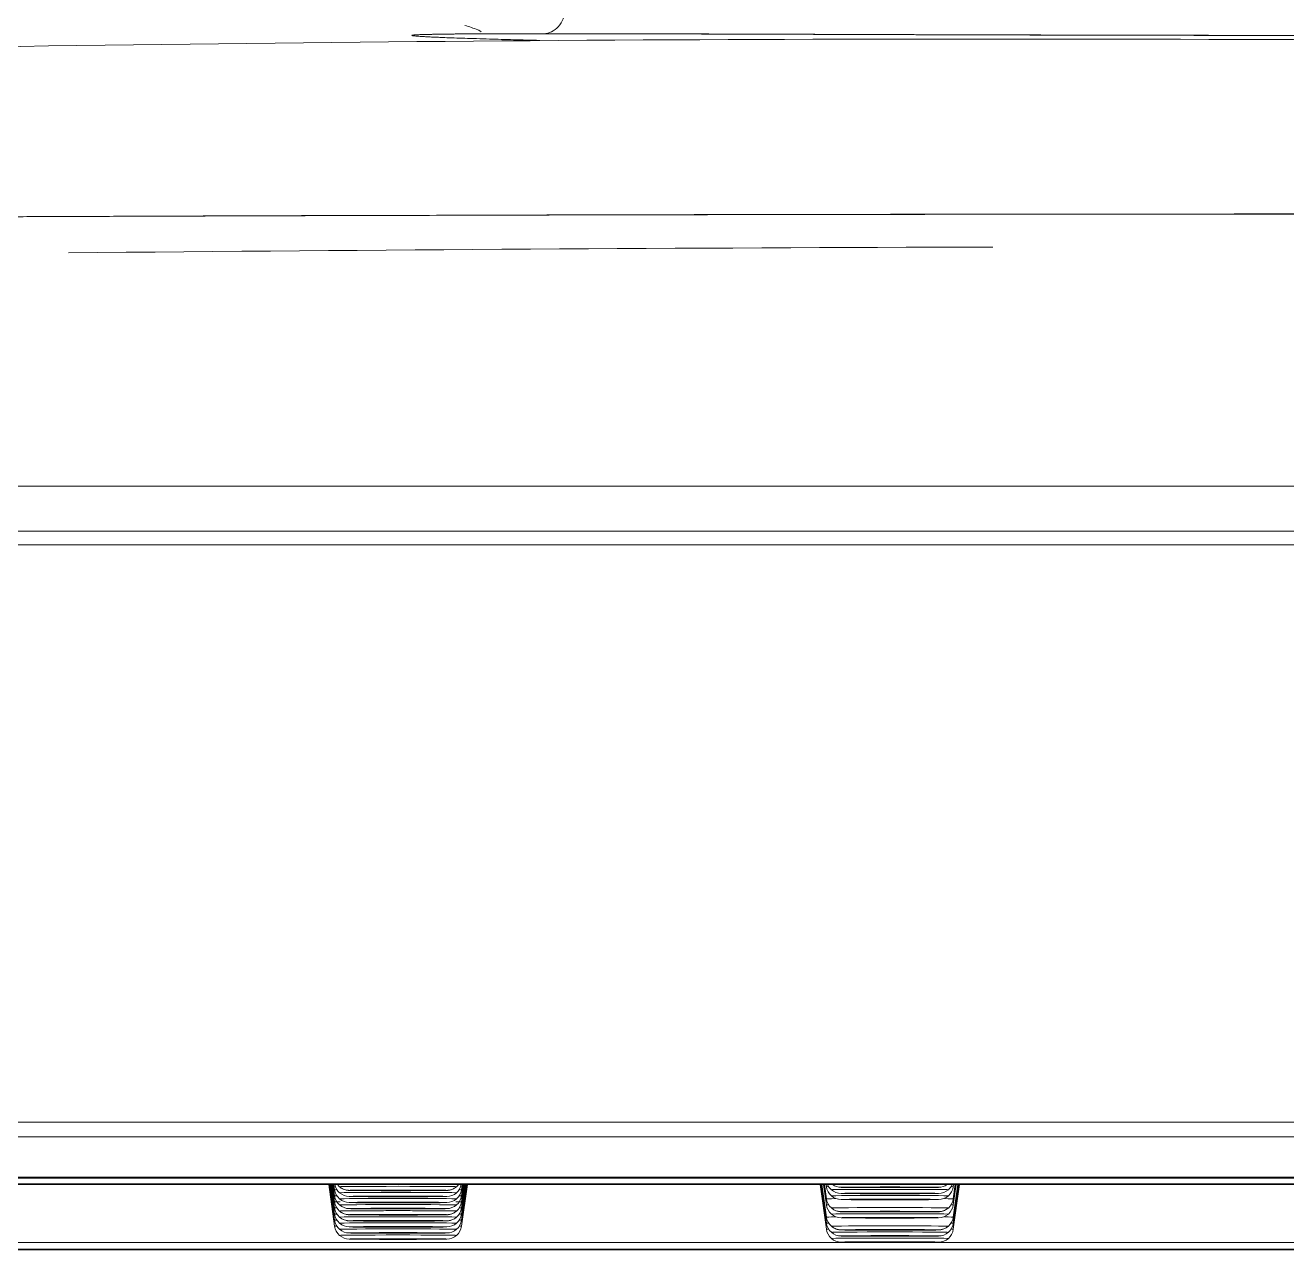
# Model space of a CAD drawing. Header units: millimetres. Extents: x 8883 to 11259, y -10160 to -6800.
# Drawn here: x 9651.15 to 9676.68, y -7756.76 to -7731.99 of the extents above; entities that cross this region are included whole.
import ezdxf

# ---------------------------------------------------------------- set-up
doc = ezdxf.new("R2010")
doc.units = ezdxf.units.MM

msp = doc.modelspace()

# ---------------------------------------------------------------- linework, layer by layer
at = {"linetype": 'Continuous', "lineweight": 18}
for p, q in [((9549.041, -7741.315), (9808.15, -7741.315)), ((9549.041, -7742.23), (9808.15, -7742.23)), ((9808.15, -7742.23), (9549.041, -7742.23)), ((9549.034, -7742.503), (9808.157, -7742.503)), ((9808.157, -7742.503), (9549.034, -7742.503)), ((9808.565, -7754.183), (9548.624, -7754.183)), ((9548.624, -7754.183), (9808.565, -7754.183)), ((9808.573, -7754.48), (9548.62, -7754.48)), ((9548.62, -7754.48), (9808.573, -7754.48)), ((9548.618, -7755.295), (9808.573, -7755.295)), ((9808.573, -7755.295), (9548.618, -7755.295)), ((9548.618, -7755.312), (9808.573, -7755.312)), ((9808.575, -7755.432), (9548.618, -7755.432)), ((9808.574, -7755.446), (9548.618, -7755.446)), ((9548.618, -7755.446), (9808.574, -7755.446)), ((9657.294, -7755.446), (9657.412, -7756.288)), ((9657.311, -7755.446), (9657.412, -7756.165)), ((9657.328, -7755.446), (9657.412, -7756.042)), ((9657.345, -7755.446), (9657.412, -7755.918)), ((9657.363, -7755.446), (9657.412, -7755.795)), ((9657.38, -7755.446), (9657.412, -7755.672)), ((9657.397, -7755.446), (9657.412, -7755.549)), ((9659.979, -7756.288), (9660.098, -7755.446)), ((9659.979, -7756.288), (9660.098, -7755.446)), ((9659.979, -7756.165), (9660.08, -7755.446)), ((9659.979, -7756.165), (9660.08, -7755.446)), ((9659.979, -7756.042), (9660.063, -7755.446)), ((9659.979, -7756.042), (9660.063, -7755.446)), ((9659.979, -7755.918), (9660.046, -7755.446)), ((9659.979, -7755.918), (9660.046, -7755.446)), ((9659.979, -7755.795), (9660.028, -7755.446)), ((9659.979, -7755.672), (9660.011, -7755.446)), ((9659.979, -7755.672), (9660.011, -7755.446)), ((9659.979, -7755.549), (9659.994, -7755.446)), ((9659.979, -7755.549), (9659.994, -7755.446)), ((9667.235, -7755.446), (9667.362, -7756.349)), ((9667.252, -7755.446), (9667.362, -7756.226)), ((9667.27, -7755.446), (9667.362, -7756.103)), ((9667.304, -7755.446), (9667.362, -7755.857)), ((9667.321, -7755.446), (9667.362, -7755.734)), ((9667.356, -7755.446), (9667.362, -7755.488)), ((9669.929, -7756.349), (9670.056, -7755.446)), ((9669.929, -7756.226), (9670.039, -7755.446)), ((9669.929, -7756.226), (9670.039, -7755.446)), ((9669.929, -7756.103), (9670.022, -7755.446)), ((9669.929, -7756.103), (9670.022, -7755.446)), ((9669.929, -7755.857), (9669.987, -7755.446)), ((9669.929, -7755.857), (9669.987, -7755.446)), ((9669.929, -7755.734), (9669.97, -7755.446)), ((9669.929, -7755.734), (9669.97, -7755.446)), ((9669.929, -7755.488), (9669.935, -7755.446)), ((9669.929, -7755.488), (9669.935, -7755.446)), ((9548.618, -7756.749), (9808.573, -7756.749)), ((9808.573, -7756.749), (9548.618, -7756.749)), ((9548.618, -7756.763), (9808.565, -7756.763)), ((9648.961, -7756.614), (9668.421, -7756.614)), ((9668.421, -7756.614), (9648.961, -7756.614)), ((9668.859, -7756.614), (9688.32, -7756.614)), ((9688.32, -7756.614), (9668.859, -7756.614))]:
    msp.add_line(p, q, dxfattribs=at)
at = {"linetype": 'Continuous', "lineweight": 13}
for centre, major_axis, ratio, start_param, end_param in [((9658.696, -7755.549), (-1.284, 0), 0.006916, 6.017818, 6.283185), ((9658.696, -7755.488), (-1.183, 0), 0.006916, 3.141593, 6.283185), ((9658.696, -7755.561), (-0.987, 0), 0.006916, 3.141593, 6.283185), ((9658.696, -7755.549), (-1.284, 0), 0.006916, 3.141593, 3.406957), ((9668.646, -7755.488), (-1.284, 0), 0.006916, 6.017818, 6.283186), ((9668.646, -7755.549), (-1.183, 0), 0.006916, 3.141593, 6.283185), ((9668.646, -7755.5), (-0.987, 0), 0.006916, 3.141593, 6.283185), ((9668.646, -7755.488), (-1.284, 0), 0.006916, 3.141593, 3.40696), ((9658.696, -7755.672), (-1.284, 0), 0.006916, 6.017818, 6.283185), ((9658.696, -7755.611), (-1.183, 0), 0.006916, 3.141593, 6.283185), ((9658.696, -7755.734), (-1.183, 0), 0.006916, 3.141593, 6.283185), ((9658.696, -7755.684), (-0.987, 0), 0.006916, 3.141593, 6.283185), ((9658.696, -7755.807), (-0.987, 0), 0.006916, 3.141593, 6.283185), ((9658.696, -7755.672), (-1.284, 0), 0.006916, 3.141593, 3.406957), ((9668.646, -7755.734), (-1.284, 0), 0.006916, 5.744058, 6.283186), ((9668.646, -7755.672), (-1.183, 0), 0.006916, 3.141593, 6.283185), ((9668.646, -7755.623), (-0.987, 0), 0.006916, 3.141593, 6.283185), ((9668.646, -7755.746), (-0.987, 0), 0.006916, 3.141593, 6.283185), ((9668.646, -7755.734), (-1.284, 0), 0.006916, 3.141593, 3.68067), ((9658.696, -7755.918), (-1.284, 0), 0.006916, 6.017818, 6.283185), ((9658.696, -7756.042), (-1.284, 0), 0.006916, 6.017818, 6.283185), ((9658.696, -7755.857), (-1.183, 0), 0.006916, 3.141593, 6.283185), ((9657.709, -7755.63), (-0.3, 0), 0.999976, 0.854316, 1.569901), ((9658.696, -7755.93), (-0.987, 0), 0.006916, 3.141593, 6.283185), ((9658.696, -7755.93), (-0.987, 0), 0.006916, 0, 3.141593), ((9658.696, -7755.918), (-1.284, 0), 0.006916, 3.141593, 3.406957), ((9658.696, -7756.042), (-1.284, 0), 0.006916, 3.141593, 3.406957), ((9668.646, -7755.857), (-1.284, 0), 0.006916, 6.017818, 6.283186), ((9668.646, -7755.918), (-1.183, 0), 0.006916, 3.141593, 6.283185), ((9667.659, -7755.692), (-0.3, 0), 0.999976, 0.854336, 1.569921), ((9668.646, -7756.042), (-1.183, 0), 0.006916, 3.141593, 6.283185), ((9667.659, -7755.815), (-0.3, 0), 0.999976, 0.854336, 1.569921), ((9668.646, -7755.992), (-0.987, 0), 0.006916, 3.141593, 6.283185), ((9668.646, -7755.992), (-0.987, 0), 0.006916, 0, 3.141593), ((9669.632, -7755.692), (-0.3, 0), 0.999976, 1.570637, 2.28619), ((9669.632, -7755.815), (-0.3, 0), 0.999976, 1.570637, 2.28619), ((9668.646, -7755.857), (-1.284, 0), 0.006916, 3.141593, 3.40696), ((9658.696, -7756.165), (-1.284, 0), 0.006916, 6.017818, 6.283185), ((9658.696, -7756.288), (-1.284, 0), 0.006916, 6.017818, 6.283185), ((9658.696, -7756.103), (-1.183, 0), 0.006916, 3.141593, 6.283185), ((9658.696, -7756.226), (-1.183, 0), 0.006916, 3.141593, 6.283185), ((9658.696, -7756.177), (-0.987, 0), 0.006916, 3.141593, 6.283185), ((9658.696, -7756.3), (-0.987, 0), 0.006916, 3.141593, 6.283185), ((9658.696, -7756.165), (-1.284, 0), 0.006916, 3.141593, 3.406957), ((9658.696, -7756.288), (-1.284, 0), 0.006916, 3.141593, 3.406957), ((9668.646, -7756.103), (-1.284, 0), 0.006916, 5.744058, 6.283186), ((9668.646, -7756.226), (-1.284, 0), 0.006916, 6.017818, 6.283186), ((9668.646, -7756.288), (-1.183, 0), 0.006916, 3.141593, 6.283185), ((9667.659, -7756.061), (-0.3, 0), 0.999976, 0.854336, 1.569921), ((9668.646, -7756.115), (-0.987, 0), 0.006916, 3.141593, 6.283185), ((9668.646, -7756.115), (-0.987, 0), 0.006916, 0, 3.141593), ((9669.632, -7756.061), (-0.3, 0), 0.999976, 1.570637, 2.28619), ((9668.646, -7756.103), (-1.284, 0), 0.006916, 3.141593, 3.68067), ((9668.646, -7756.226), (-1.284, 0), 0.006916, 3.141593, 3.40696), ((9658.696, -7756.349), (-1.183, 0), 0.006916, 3.141593, 6.283185), ((9658.696, -7756.472), (-1.183, 0), 0.006916, 3.141593, 6.283185), ((9658.696, -7756.423), (-0.987, 0), 0.006916, 3.141593, 6.283185), ((9658.696, -7756.546), (-0.987, 0), 0.006916, 3.141593, 6.283185), ((9668.646, -7756.349), (-1.284, 0), 0.006916, 6.017818, 6.283186), ((9668.646, -7756.411), (-1.183, 0), 0.006916, 3.141593, 6.283185), ((9667.659, -7756.184), (-0.3, 0), 0.999976, 0.854336, 1.569921), ((9668.646, -7756.534), (-1.183, 0), 0.006916, 3.141593, 6.283185), ((9667.659, -7756.308), (-0.3, 0), 0.999976, 0.854336, 1.569921), ((9668.646, -7756.361), (-0.987, 0), 0.006916, 3.141593, 6.283185), ((9668.646, -7756.361), (-0.987, 0), 0.006916, 0, 3.141593), ((9668.646, -7756.484), (-0.987, 0), 0.006916, 3.141593, 6.283185), ((9668.646, -7756.484), (-0.987, 0), 0.006916, 0, 3.141593), ((9669.632, -7756.184), (-0.3, 0), 0.999976, 1.570637, 2.28619), ((9669.632, -7756.308), (-0.3, 0), 0.999976, 1.570637, 2.28619), ((9668.646, -7756.349), (-1.284, 0), 0.006916, 3.141593, 3.40696), ((9668.646, -7756.608), (-0.987, 0), 0.006916, 3.141593, 6.283185), ((9668.646, -7756.608), (-0.987, 0), 0.006916, 0, 3.141593)]:
    msp.add_ellipse(centre, major_axis=major_axis, ratio=ratio, start_param=start_param, end_param=end_param, dxfattribs=at)
at = {"linetype": 'Continuous', "lineweight": 18}
for centre, major_axis, ratio, start_param, end_param in [((9657.709, -7755.507), (0.3, 0), 0.999976, 3.280063, 3.995648), ((9657.709, -7755.384), (0.3, 0), 0.999976, 3.346467, 3.995648), ((9657.709, -7755.261), (0.3, 0), 0.999976, 3.802709, 3.995648), ((9657.709, -7755.261), (-0.3, 0), 0.999976, 0.854316, 1.569901), ((9658.696, -7755.561), (0.5, 0), 0.006916, 0, 3.141593), ((9659.682, -7755.261), (-0.3, 0), 0.999976, 1.570057, 2.285487), ((9659.682, -7755.384), (0.3, 0), 0.999976, 5.426821, 6.076002), ((9659.682, -7755.261), (0.3, 0), 0.999976, 5.426821, 5.61976), ((9659.682, -7755.507), (0.3, 0), 0.999976, 5.426821, 6.142406), ((9667.659, -7755.446), (0.3, 0), 0.999976, 3.280063, 3.995648), ((9667.659, -7755.323), (0.3, 0), 0.999976, 3.562618, 3.995648), ((9667.659, -7755.323), (-0.3, 0), 0.999976, 0.854336, 1.569921), ((9667.659, -7755.2), (-0.3, 0), 0.999976, 0.960689, 1.569921), ((9668.646, -7755.5), (-0.987, 0), 0.006916, 0, 3.141593), ((9668.646, -7755.5), (0.5, 0), 0.006916, 0, 3.141593), ((9668.646, -7755.5), (0.5, 0), 0.006916, 3.141593, 6.283185), ((9669.632, -7755.2), (-0.3, 0), 0.999976, 1.570637, 2.179862), ((9669.632, -7755.323), (-0.3, 0), 0.999976, 1.570637, 2.28619), ((9669.632, -7755.323), (0.3, 0), 0.999976, 5.428123, 5.861086), ((9669.632, -7755.446), (0.3, 0), 0.999976, 5.428116, 6.143559), ((9657.709, -7755.63), (0.3, 0), 0.999976, 3.280063, 3.995648), ((9657.709, -7755.754), (0.3, 0), 0.999976, 3.282372, 3.997957), ((9657.709, -7755.384), (-0.3, 0), 0.999976, 0.854316, 1.569901), ((9657.709, -7755.507), (-0.3, 0), 0.999976, 0.854316, 1.569901), ((9658.696, -7755.561), (-0.987, 0), 0.006916, 0, 3.141593), ((9658.696, -7755.684), (-0.987, 0), 0.006916, 0, 3.141593), ((9658.696, -7755.807), (-0.987, 0), 0.006916, 0, 3.141593), ((9658.696, -7755.561), (0.5, 0), 0.006916, 3.141593, 6.283185), ((9658.696, -7755.684), (0.35, 0), 0.006916, 0, 3.141593), ((9658.696, -7755.684), (0.35, 0), 0.006916, 3.141593, 6.283185), ((9658.696, -7755.807), (0.35, 0), 0.006916, 0, 3.141593), ((9658.696, -7755.807), (0.35, 0), 0.006916, 3.141593, 6.283185), ((9659.682, -7755.384), (-0.3, 0), 0.999976, 1.570057, 2.285487), ((9659.682, -7755.507), (-0.3, 0), 0.999976, 1.570057, 2.285487), ((9659.682, -7755.63), (0.3, 0), 0.999976, 5.426821, 6.142406), ((9659.682, -7755.754), (0.3, 0), 0.999976, 5.426821, 6.142406), ((9667.659, -7755.692), (0.3, 0), 0.999976, 3.280063, 3.995648), ((9667.659, -7755.446), (-0.3, 0), 0.999976, 0.854336, 1.569921), ((9668.646, -7755.623), (-0.987, 0), 0.006916, 0, 3.141593), ((9668.646, -7755.746), (-0.987, 0), 0.006916, 0, 3.141593), ((9668.646, -7755.623), (0.35, 0), 0.006916, 0, 3.141593), ((9668.646, -7755.623), (0.35, 0), 0.006916, 3.141593, 6.283185), ((9668.646, -7755.746), (0.35, 0), 0.006916, 0, 3.141593), ((9668.646, -7755.746), (0.35, 0), 0.006916, 3.141593, 6.283185), ((9669.632, -7755.446), (-0.3, 0), 0.999976, 1.570637, 2.28619), ((9669.632, -7755.692), (0.3, 0), 0.999976, 5.428103, 6.143559), ((9657.709, -7755.877), (0.3, 0), 0.999976, 3.280063, 3.995648), ((9657.709, -7756), (0.3, 0), 0.999976, 3.280063, 3.995648), ((9657.709, -7755.754), (-0.3, 0), 0.999976, 0.856105, 1.57169), ((9658.696, -7756.054), (-0.987, 0), 0.006916, 0.000001, 3.141593), ((9658.696, -7755.93), (0.35, 0), 0.006916, 0, 3.141593), ((9658.696, -7755.93), (0.35, 0), 0.006916, 3.141593, 6.283185), ((9658.696, -7756.054), (0.35, 0), 0.006916, 0, 3.141593), ((9658.696, -7756.054), (0.35, 0), 0.006916, 3.141593, 6.283185), ((9659.682, -7755.63), (-0.3, 0), 0.999976, 1.570057, 2.285487), ((9659.682, -7755.754), (-0.3, 0), 0.999976, 1.570057, 2.285487), ((9659.682, -7755.877), (0.3, 0), 0.999976, 5.426821, 6.142406), ((9659.682, -7756), (0.3, 0), 0.999976, 5.426821, 6.142406), ((9667.659, -7755.815), (0.3, 0), 0.999976, 3.280063, 3.995648), ((9668.646, -7755.992), (0.35, 0), 0.006916, 0, 3.141593), ((9668.646, -7755.992), (0.35, 0), 0.006916, 3.141593, 6.283185), ((9669.632, -7755.815), (0.3, 0), 0.999976, 5.428096, 6.143559), ((9657.709, -7756.123), (0.3, 0), 0.999976, 3.280063, 3.995648), ((9657.709, -7756.246), (0.3, 0), 0.999976, 3.280063, 3.995648), ((9657.709, -7755.877), (-0.3, 0), 0.999976, 0.854316, 1.569901), ((9657.709, -7756), (-0.3, 0), 0.999976, 0.854316, 1.569901), ((9658.696, -7756.177), (-0.987, 0), 0.006916, 0.000003, 3.141593), ((9658.696, -7756.3), (-0.987, 0), 0.006916, 0, 3.141593), ((9658.696, -7756.177), (0.35, 0), 0.006916, 0, 3.141593), ((9658.696, -7756.177), (0.35, 0), 0.006916, 3.141593, 6.283185), ((9658.696, -7756.3), (0.35, 0), 0.006916, 0, 3.141593), ((9658.696, -7756.3), (0.35, 0), 0.006916, 3.141593, 6.283185), ((9659.682, -7755.877), (-0.3, 0), 0.999976, 1.570057, 2.285487), ((9659.682, -7756), (-0.3, 0), 0.999976, 1.570057, 2.285487), ((9659.682, -7756.123), (0.3, 0), 0.999976, 5.426821, 6.142406), ((9659.682, -7756.246), (0.3, 0), 0.999976, 5.426821, 6.142406), ((9667.659, -7756.061), (0.3, 0), 0.999976, 3.280063, 3.995648), ((9667.659, -7756.184), (0.3, 0), 0.999976, 3.280063, 3.995648), ((9668.646, -7756.115), (0.35, 0), 0.006916, 0, 3.141593), ((9668.646, -7756.115), (0.35, 0), 0.006916, 3.141593, 6.283185), ((9669.632, -7756.061), (0.3, 0), 0.999976, 5.428083, 6.143559), ((9669.632, -7756.184), (0.3, 0), 0.999976, 5.428076, 6.143559), ((9657.709, -7756.123), (-0.3, 0), 0.999976, 0.854316, 1.569901), ((9657.709, -7756.246), (-0.3, 0), 0.999976, 0.854316, 1.569901), ((9658.696, -7756.423), (-0.987, 0), 0.006916, 0, 3.141593), ((9658.696, -7756.546), (-0.987, 0), 0.006916, 0, 3.141593), ((9658.696, -7756.546), (0.5, 0), 0.006916, 0, 3.141593), ((9658.696, -7756.546), (0.5, 0), 0.006916, 3.141593, 6.283185), ((9658.696, -7756.423), (0.35, 0), 0.006916, 0, 3.141593), ((9658.696, -7756.423), (0.35, 0), 0.006916, 3.141593, 6.283185), ((9659.682, -7756.123), (-0.3, 0), 0.999976, 1.570057, 2.285487), ((9659.682, -7756.246), (-0.3, 0), 0.999976, 1.570057, 2.285487), ((9667.659, -7756.308), (0.3, 0), 0.999976, 3.280063, 3.995648), ((9668.646, -7756.361), (0.35, 0), 0.006916, 0, 3.141593), ((9668.646, -7756.361), (0.35, 0), 0.006916, 3.141593, 6.283185), ((9668.646, -7756.484), (0.35, 0), 0.006916, 0, 3.141593), ((9668.646, -7756.484), (0.35, 0), 0.006916, 3.141593, 6.283185), ((9669.632, -7756.308), (0.3, 0), 0.999976, 5.427974, 6.14355), ((9668.646, -7756.608), (0.5, 0), 0.006916, 0, 3.141593), ((9668.646, -7756.608), (0.5, 0), 0.006916, 3.141593, 6.283185)]:
    msp.add_ellipse(centre, major_axis=major_axis, ratio=ratio, start_param=start_param, end_param=end_param, dxfattribs=at)
for points, knots in [([(9662.068, -7731.683), (9662.067, -7731.74), (9662.045, -7731.863), (9661.915, -7732.087), (9661.746, -7732.16), (9661.649, -7732.163)], [0, 0, 0, 0, 0.253951, 0.508445, 1, 1, 1, 1]), ([(9660.049, -7732.001), (9660.142, -7732.016), (9660.238, -7732.063), (9660.362, -7732.106), (9660.377, -7732.125)], [0, 0, 0, 0, 0.776879, 1, 1, 1, 1]), ([(9679.103, -7732.295), (9672.996, -7732.261), (9654.648, -7732.267), (9623.378, -7732.964), (9585.195, -7734.483), (9559.341, -7735.949), (9546.347, -7736.801)], [0, 0, 0, 0, 0.136879, 0.411611, 0.703327, 1, 1, 1, 1]), ([(9661.567, -7732.298), (9661.475, -7732.296), (9661.292, -7732.292), (9661.03, -7732.285), (9660.78, -7732.278), (9660.528, -7732.271), (9660.281, -7732.264), (9660.042, -7732.256), (9659.827, -7732.249), (9659.652, -7732.243), (9659.511, -7732.237), (9659.397, -7732.232), (9659.297, -7732.227), (9659.211, -7732.222), (9659.138, -7732.218), (9659.078, -7732.213), (9659.032, -7732.209), (9659.008, -7732.206), (9658.996, -7732.204), (9658.99, -7732.203), (9658.986, -7732.202), (9658.983, -7732.201), (9658.98, -7732.2), (9658.979, -7732.199), (9658.978, -7732.198), (9658.978, -7732.197), (9658.98, -7732.196), (9658.982, -7732.195), (9658.985, -7732.195), (9658.989, -7732.194), (9658.994, -7732.193), (9659, -7732.192), (9659.007, -7732.191), (9659.014, -7732.19), (9659.023, -7732.19), (9659.032, -7732.189), (9659.043, -7732.188), (9659.054, -7732.187), (9659.067, -7732.186), (9659.08, -7732.186), (9659.094, -7732.185), (9659.109, -7732.184), (9659.126, -7732.183), (9659.143, -7732.183), (9659.161, -7732.182), (9659.179, -7732.181), (9659.199, -7732.181), (9659.22, -7732.18), (9659.242, -7732.179), (9659.264, -7732.179), (9659.288, -7732.178), (9659.312, -7732.178), (9659.337, -7732.177), (9659.364, -7732.177), (9659.391, -7732.176), (9659.419, -7732.175), (9659.448, -7732.175), (9659.478, -7732.174), (9659.509, -7732.174), (9659.541, -7732.173), (9659.574, -7732.173), (9659.607, -7732.172), (9659.642, -7732.172), (9659.678, -7732.171), (9659.714, -7732.171), (9659.751, -7732.171), (9659.79, -7732.17), (9659.829, -7732.17), (9659.869, -7732.169), (9659.91, -7732.169), (9659.938, -7732.169), (9659.953, -7732.169)], [0, 0, 0, 0, 0.034002, 0.069235, 0.104598, 0.140121, 0.182723, 0.22511, 0.267336, 0.309453, 0.340961, 0.372387, 0.403753, 0.435082, 0.466539, 0.498303, 0.530398, 0.562846, 0.571136, 0.579417, 0.587691, 0.595957, 0.604216, 0.612468, 0.620714, 0.628954, 0.637189, 0.645418, 0.653643, 0.661863, 0.670079, 0.678292, 0.686502, 0.694709, 0.702913, 0.711116, 0.719317, 0.727517, 0.735715, 0.743914, 0.752112, 0.760311, 0.768511, 0.776712, 0.784914, 0.793118, 0.801325, 0.809534, 0.817747, 0.825963, 0.834183, 0.842407, 0.850636, 0.85887, 0.867109, 0.875355, 0.883606, 0.891864, 0.90013, 0.908402, 0.916683, 0.924972, 0.933269, 0.941575, 0.94989, 0.958216, 0.966551, 0.974897, 0.983253, 0.991621, 1, 1, 1, 1]), ([(9696.24, -7732.164), (9696.148, -7732.164), (9695.946, -7732.164), (9695.608, -7732.163), (9695.217, -7732.164), (9694.83, -7732.164), (9694.468, -7732.164), (9694.152, -7732.165), (9693.845, -7732.165), (9693.548, -7732.166), (9693.264, -7732.166), (9692.993, -7732.167), (9692.737, -7732.168), (9692.456, -7732.169), (9692.078, -7732.17), (9691.519, -7732.172), (9690.726, -7732.174), (9689.664, -7732.178), (9688.5, -7732.182), (9687.445, -7732.185), (9686.709, -7732.187), (9686.146, -7732.189), (9685.593, -7732.19), (9684.918, -7732.192), (9684.117, -7732.193), (9683.361, -7732.194), (9682.697, -7732.195), (9682.172, -7732.196), (9681.656, -7732.197), (9681.149, -7732.197), (9680.651, -7732.198), (9680.163, -7732.198), (9679.641, -7732.198), (9679.08, -7732.198), (9678.479, -7732.198), (9677.88, -7732.198), (9677.284, -7732.198), (9676.69, -7732.198), (9676.05, -7732.198), (9675.367, -7732.197), (9674.648, -7732.196), (9673.946, -7732.195), (9673.261, -7732.194), (9672.7, -7732.193), (9672.223, -7732.191), (9671.796, -7732.19), (9671.281, -7732.189), (9670.684, -7732.188), (9670.009, -7732.186), (9669.374, -7732.184), (9668.801, -7732.182), (9668.309, -7732.18), (9667.813, -7732.179), (9667.313, -7732.177), (9666.81, -7732.175), (9666.441, -7732.174), (9666.202, -7732.173), (9666.092, -7732.173), (9665.983, -7732.173), (9665.874, -7732.172), (9665.766, -7732.172), (9665.659, -7732.172), (9665.553, -7732.171), (9665.447, -7732.171), (9665.342, -7732.171), (9665.238, -7732.17), (9665.134, -7732.17), (9665.032, -7732.17), (9664.93, -7732.169), (9664.829, -7732.169), (9664.728, -7732.169), (9664.629, -7732.169), (9664.53, -7732.168), (9664.432, -7732.168), (9664.334, -7732.168), (9664.238, -7732.168), (9664.143, -7732.167), (9664.048, -7732.167), (9663.954, -7732.167), (9663.861, -7732.167), (9663.768, -7732.166), (9663.677, -7732.166), (9663.586, -7732.166), (9663.497, -7732.166), (9663.408, -7732.165), (9663.319, -7732.165), (9663.232, -7732.165), (9663.145, -7732.165), (9663.06, -7732.165), (9662.974, -7732.165), (9662.89, -7732.164), (9662.807, -7732.164), (9662.724, -7732.164), (9662.642, -7732.164), (9662.561, -7732.164), (9662.48, -7732.164), (9662.401, -7732.164), (9662.322, -7732.164), (9662.244, -7732.164), (9662.166, -7732.164), (9662.09, -7732.164), (9662.014, -7732.163), (9661.94, -7732.163), (9661.866, -7732.163), (9661.793, -7732.163), (9661.72, -7732.163), (9661.673, -7732.163), (9661.649, -7732.163)], [0, 0, 0, 0, 0.014691, 0.031599, 0.049432, 0.068166, 0.081309, 0.093715, 0.105382, 0.11632, 0.126538, 0.136042, 0.144836, 0.152925, 0.164418, 0.182354, 0.206796, 0.237756, 0.276076, 0.304271, 0.322484, 0.333633, 0.347682, 0.364622, 0.384433, 0.407105, 0.419988, 0.432602, 0.44495, 0.457032, 0.468852, 0.480409, 0.491702, 0.505922, 0.520099, 0.534232, 0.548319, 0.56236, 0.576358, 0.593897, 0.611147, 0.628114, 0.644803, 0.661208, 0.669621, 0.680337, 0.693351, 0.70865, 0.726214, 0.746014, 0.759165, 0.772677, 0.786561, 0.80083, 0.815499, 0.830581, 0.833935, 0.837289, 0.840644, 0.843998, 0.847352, 0.850705, 0.854057, 0.857407, 0.860756, 0.864103, 0.867448, 0.870791, 0.874132, 0.87747, 0.880807, 0.88414, 0.887471, 0.8908, 0.894125, 0.897448, 0.900769, 0.904086, 0.9074, 0.910711, 0.914019, 0.917325, 0.920629, 0.92393, 0.927231, 0.93053, 0.933829, 0.937127, 0.940425, 0.943725, 0.947025, 0.950326, 0.953629, 0.956934, 0.960241, 0.96355, 0.96686, 0.970172, 0.973485, 0.976798, 0.980113, 0.983428, 0.986742, 0.990057, 0.993372, 0.996686, 1, 1, 1, 1]), ([(9661.649, -7732.164), (9661.662, -7732.164), (9661.688, -7732.164), (9661.726, -7732.164), (9661.765, -7732.164), (9661.804, -7732.164), (9661.843, -7732.164), (9661.882, -7732.164), (9661.922, -7732.164), (9661.962, -7732.164), (9662.002, -7732.164), (9662.042, -7732.164), (9662.082, -7732.164), (9662.123, -7732.164), (9662.164, -7732.164), (9662.205, -7732.164), (9662.246, -7732.164), (9662.287, -7732.164), (9662.329, -7732.164), (9662.371, -7732.164), (9662.413, -7732.164), (9662.455, -7732.164), (9662.498, -7732.164), (9662.54, -7732.164), (9662.583, -7732.164), (9662.626, -7732.164), (9662.67, -7732.164), (9662.713, -7732.164), (9662.757, -7732.164), (9662.801, -7732.165), (9662.845, -7732.165), (9662.889, -7732.165), (9662.934, -7732.165), (9662.979, -7732.165), (9663.024, -7732.165), (9663.069, -7732.165), (9663.114, -7732.165), (9663.16, -7732.165), (9663.206, -7732.165), (9663.252, -7732.165), (9663.298, -7732.166), (9663.344, -7732.166), (9663.391, -7732.166), (9663.438, -7732.166), (9663.485, -7732.166), (9663.532, -7732.166), (9663.58, -7732.166), (9663.627, -7732.166), (9663.675, -7732.166), (9663.723, -7732.167), (9663.771, -7732.167), (9663.82, -7732.167), (9663.869, -7732.167), (9663.918, -7732.167), (9663.967, -7732.167), (9664.016, -7732.167), (9664.066, -7732.167), (9664.115, -7732.168), (9664.165, -7732.168), (9664.216, -7732.168), (9664.266, -7732.168), (9664.316, -7732.168), (9664.367, -7732.168), (9664.418, -7732.168), (9664.469, -7732.169), (9664.521, -7732.169), (9664.573, -7732.169), (9664.624, -7732.169), (9664.676, -7732.169), (9664.729, -7732.169), (9664.781, -7732.169), (9664.834, -7732.17), (9664.887, -7732.17), (9664.94, -7732.17), (9664.993, -7732.17), (9665.046, -7732.17), (9665.1, -7732.17), (9665.154, -7732.171), (9665.208, -7732.171), (9665.262, -7732.171), (9665.317, -7732.171), (9665.372, -7732.171), (9665.427, -7732.171), (9665.482, -7732.172), (9665.537, -7732.172), (9665.593, -7732.172), (9665.649, -7732.172), (9665.705, -7732.172), (9665.761, -7732.172), (9665.817, -7732.173), (9665.874, -7732.173), (9665.931, -7732.173), (9665.988, -7732.173), (9666.045, -7732.173), (9666.102, -7732.174), (9666.16, -7732.174), (9666.218, -7732.174), (9666.616, -7732.175), (9667.372, -7732.178), (9668.531, -7732.181), (9669.737, -7732.185), (9670.991, -7732.189), (9672.287, -7732.192), (9673.613, -7732.195), (9674.959, -7732.197), (9676.319, -7732.198), (9677.694, -7732.199), (9678.955, -7732.199), (9680.094, -7732.199), (9681.104, -7732.198), (9682.104, -7732.197), (9683.095, -7732.196), (9684.077, -7732.194), (9685.049, -7732.192), (9685.831, -7732.19), (9686.43, -7732.188), (9686.851, -7732.187), (9687.266, -7732.186), (9687.677, -7732.185), (9688.082, -7732.183), (9688.482, -7732.182), (9688.878, -7732.181), (9689.481, -7732.179), (9690.276, -7732.176), (9691.233, -7732.173), (9692.141, -7732.17), (9692.996, -7732.168), (9693.796, -7732.166), (9694.538, -7732.164), (9695.22, -7732.164), (9695.837, -7732.164), (9696.386, -7732.164), (9696.865, -7732.166), (9697.272, -7732.169), (9697.579, -7732.172), (9697.804, -7732.176), (9697.964, -7732.18), (9698.082, -7732.185), (9698.159, -7732.19), (9698.194, -7732.196), (9698.186, -7732.202), (9698.136, -7732.21), (9698.07, -7732.215), (9698.019, -7732.219), (9698, -7732.22), (9697.98, -7732.221), (9697.959, -7732.222), (9697.937, -7732.224), (9697.914, -7732.225), (9697.89, -7732.226), (9697.865, -7732.227), (9697.839, -7732.229), (9697.811, -7732.23), (9697.783, -7732.232), (9697.754, -7732.233), (9697.724, -7732.234), (9697.693, -7732.236), (9697.661, -7732.237), (9697.628, -7732.238), (9697.594, -7732.24), (9697.559, -7732.241), (9697.523, -7732.243), (9697.486, -7732.244), (9697.448, -7732.246), (9697.409, -7732.247), (9697.369, -7732.248), (9697.328, -7732.25), (9697.287, -7732.251), (9697.258, -7732.252), (9697.243, -7732.253)], [0, 0, 0, 0, 0.001314, 0.002627, 0.003939, 0.00525, 0.006561, 0.00787, 0.009178, 0.010486, 0.011793, 0.013099, 0.014404, 0.015708, 0.017011, 0.018314, 0.019616, 0.020917, 0.022218, 0.023518, 0.024817, 0.026115, 0.027413, 0.028711, 0.030007, 0.031303, 0.032599, 0.033894, 0.035188, 0.036482, 0.037776, 0.039069, 0.040361, 0.041653, 0.042945, 0.044236, 0.045527, 0.046817, 0.048108, 0.049397, 0.050687, 0.051976, 0.053265, 0.054554, 0.055842, 0.05713, 0.058418, 0.059706, 0.060994, 0.062282, 0.063569, 0.064856, 0.066143, 0.067431, 0.068718, 0.070005, 0.071292, 0.072579, 0.073866, 0.075153, 0.07644, 0.077727, 0.079015, 0.080302, 0.08159, 0.082878, 0.084165, 0.085454, 0.086742, 0.08803, 0.089319, 0.090608, 0.091898, 0.093187, 0.094477, 0.095767, 0.097058, 0.098349, 0.09964, 0.100932, 0.102224, 0.103517, 0.10481, 0.106104, 0.107398, 0.108692, 0.109987, 0.111283, 0.112579, 0.113876, 0.115174, 0.116472, 0.117771, 0.11907, 0.12037, 0.121671, 0.122972, 0.124275, 0.148436, 0.172421, 0.19635, 0.220344, 0.244521, 0.268681, 0.292647, 0.316541, 0.340482, 0.364593, 0.382338, 0.399986, 0.417587, 0.435189, 0.45284, 0.470589, 0.488483, 0.496518, 0.504539, 0.512553, 0.520561, 0.528571, 0.536584, 0.544607, 0.552642, 0.573862, 0.595034, 0.616239, 0.637443, 0.658585, 0.679747, 0.701088, 0.722363, 0.743658, 0.764975, 0.786328, 0.807802, 0.823791, 0.839765, 0.855756, 0.8718, 0.887843, 0.903837, 0.919814, 0.93581, 0.938298, 0.940783, 0.943266, 0.945747, 0.948225, 0.950702, 0.953176, 0.955649, 0.95812, 0.96059, 0.963058, 0.965525, 0.96799, 0.970455, 0.972919, 0.975382, 0.977844, 0.980306, 0.982768, 0.985229, 0.987691, 0.990152, 0.992613, 0.995075, 0.997537, 1, 1, 1, 1]), ([(9551.463, -7737.01), (9593.829, -7736.197), (9636.21, -7735.81), (9720.979, -7735.81), (9763.368, -7736.197), (9805.728, -7737.01)], [0, 0, 0, 0, 0.5, 0.5, 1, 1, 1, 1]), ([(9694.305, -7735.829), (9694.187, -7735.828), (9693.888, -7735.828), (9693.412, -7735.827), (9692.877, -7735.826), (9692.349, -7735.825), (9691.825, -7735.824), (9691.307, -7735.823), (9690.794, -7735.822), (9690.287, -7735.821), (9689.784, -7735.82), (9689.288, -7735.819), (9688.796, -7735.819), (9688.31, -7735.818), (9687.829, -7735.817), (9687.353, -7735.817), (9686.883, -7735.816), (9686.418, -7735.816), (9685.959, -7735.815), (9685.504, -7735.815), (9685.056, -7735.814), (9684.612, -7735.814), (9684.174, -7735.813), (9683.741, -7735.813), (9683.313, -7735.813), (9682.891, -7735.813), (9682.474, -7735.812), (9682.062, -7735.812), (9681.656, -7735.812), (9681.255, -7735.812), (9680.859, -7735.812), (9680.469, -7735.812), (9680.084, -7735.811), (9679.704, -7735.811), (9679.33, -7735.811), (9678.961, -7735.811), (9678.485, -7735.811), (9677.895, -7735.811), (9677.183, -7735.811), (9676.451, -7735.812), (9675.7, -7735.812), (9674.93, -7735.812), (9674.141, -7735.813), (9673.333, -7735.813), (9672.505, -7735.814), (9671.659, -7735.815), (9670.794, -7735.816), (9669.909, -7735.817), (9669.005, -7735.818), (9668.082, -7735.819), (9667.14, -7735.82), (9666.179, -7735.822), (9665.199, -7735.824), (9664.2, -7735.826), (9663.182, -7735.828), (9662.144, -7735.83), (9661.088, -7735.833), (9660.012, -7735.836), (9658.917, -7735.839), (9657.803, -7735.842), (9656.67, -7735.845), (9655.518, -7735.849), (9654.347, -7735.853), (9653.157, -7735.857), (9651.947, -7735.862), (9650.719, -7735.866), (9649.471, -7735.872), (9648.205, -7735.877), (9646.919, -7735.883), (9645.614, -7735.889), (9644.29, -7735.895), (9642.947, -7735.902), (9641.585, -7735.909), (9640.203, -7735.917), (9638.803, -7735.925), (9637.383, -7735.933), (9635.945, -7735.942), (9634.487, -7735.951), (9633.01, -7735.961), (9631.514, -7735.971), (9629.999, -7735.981), (9628.465, -7735.992), (9626.912, -7736.004), (9625.34, -7736.016), (9623.749, -7736.029), (9622.138, -7736.042), (9620.509, -7736.055), (9618.86, -7736.07), (9617.192, -7736.085), (9615.506, -7736.1), (9613.8, -7736.116), (9612.075, -7736.133), (9610.331, -7736.15), (9608.568, -7736.168), (9606.785, -7736.187), (9604.984, -7736.206), (9603.164, -7736.226), (9601.324, -7736.247), (9599.466, -7736.269), (9597.588, -7736.291), (9595.691, -7736.314), (9593.776, -7736.338), (9591.841, -7736.362), (9589.887, -7736.388), (9587.914, -7736.414), (9585.922, -7736.442), (9583.911, -7736.47), (9581.88, -7736.499), (9579.831, -7736.529), (9577.763, -7736.559), (9575.676, -7736.591), (9573.569, -7736.624), (9571.444, -7736.658), (9569.299, -7736.693), (9567.135, -7736.729), (9564.953, -7736.766), (9562.751, -7736.803), (9560.53, -7736.843), (9558.291, -7736.883), (9556.032, -7736.924), (9553.754, -7736.967), (9552.229, -7736.996), (9551.463, -7737.01)], [0, 0, 0, 0, 0.002491, 0.006268, 0.010007, 0.013709, 0.017373, 0.021001, 0.024591, 0.028143, 0.031659, 0.035137, 0.038578, 0.041982, 0.045348, 0.048677, 0.051969, 0.055223, 0.05844, 0.06162, 0.064763, 0.067868, 0.070936, 0.073967, 0.076961, 0.079917, 0.082836, 0.085717, 0.088562, 0.091369, 0.094138, 0.096871, 0.099566, 0.102224, 0.104845, 0.107428, 0.109974, 0.114829, 0.119818, 0.124941, 0.130198, 0.135588, 0.141112, 0.14677, 0.152561, 0.158486, 0.164545, 0.170738, 0.177064, 0.183525, 0.190119, 0.196846, 0.203708, 0.210703, 0.217832, 0.225094, 0.232491, 0.240021, 0.247685, 0.255482, 0.263414, 0.271479, 0.279677, 0.28801, 0.296476, 0.305076, 0.31381, 0.322677, 0.331678, 0.340813, 0.350082, 0.359484, 0.36902, 0.37869, 0.388493, 0.39843, 0.408501, 0.418705, 0.429044, 0.439516, 0.450121, 0.46086, 0.471733, 0.48274, 0.49388, 0.505154, 0.516562, 0.528103, 0.539778, 0.551587, 0.563529, 0.575605, 0.587815, 0.600158, 0.612635, 0.625246, 0.63799, 0.650868, 0.663879, 0.677024, 0.690303, 0.703715, 0.71726, 0.73094, 0.744753, 0.758699, 0.772779, 0.786993, 0.80134, 0.81582, 0.830435, 0.845182, 0.860063, 0.875078, 0.890226, 0.905508, 0.920923, 0.936472, 0.952154, 0.967969, 0.983918, 1, 1, 1, 1]), ([(9657.518, -7755.49), (9657.523, -7755.495), (9657.543, -7755.514), (9657.583, -7755.535), (9657.627, -7755.551), (9657.659, -7755.557), (9657.676, -7755.56), (9657.689, -7755.561), (9657.705, -7755.562), (9657.743, -7755.563), (9657.863, -7755.565), (9658.139, -7755.567), (9658.401, -7755.568), (9658.559, -7755.568), (9658.593, -7755.568)], [0, 0, 0, 0, 0.014647, 0.052722, 0.08343, 0.104636, 0.118282, 0.132962, 0.157934, 0.226513, 0.472546, 0.699142, 0.936561, 1, 1, 1, 1]), ([(9658.593, -7755.568), (9658.686, -7755.568), (9658.9, -7755.568), (9659.229, -7755.567), (9659.511, -7755.565), (9659.643, -7755.563), (9659.685, -7755.562), (9659.705, -7755.561), (9659.728, -7755.558), (9659.766, -7755.551), (9659.819, -7755.532), (9659.853, -7755.506), (9659.868, -7755.492)], [0, 0, 0, 0, 0.153639, 0.363378, 0.573423, 0.785196, 0.862294, 0.89394, 0.908636, 0.92627, 0.96587, 1, 1, 1, 1]), ([(9657.518, -7755.982), (9657.523, -7755.988), (9657.543, -7756.007), (9657.583, -7756.027), (9657.627, -7756.043), (9657.659, -7756.05), (9657.676, -7756.052), (9657.689, -7756.053), (9657.705, -7756.054), (9657.743, -7756.056), (9657.863, -7756.058), (9658.139, -7756.059), (9658.401, -7756.06), (9658.559, -7756.06), (9658.593, -7756.06)], [0, 0, 0, 0, 0.014647, 0.052723, 0.08343, 0.104636, 0.118282, 0.132962, 0.157934, 0.226513, 0.472546, 0.699142, 0.936561, 1, 1, 1, 1]), ([(9658.593, -7756.06), (9658.686, -7756.06), (9658.9, -7756.06), (9659.229, -7756.06), (9659.511, -7756.058), (9659.643, -7756.056), (9659.685, -7756.054), (9659.705, -7756.053), (9659.728, -7756.05), (9659.766, -7756.043), (9659.819, -7756.025), (9659.853, -7755.999), (9659.868, -7755.984)], [0, 0, 0, 0, 0.15364, 0.363378, 0.573423, 0.785197, 0.862294, 0.89394, 0.908636, 0.92627, 0.96587, 1, 1, 1, 1]), ([(9667.468, -7755.921), (9667.473, -7755.926), (9667.493, -7755.945), (9667.533, -7755.966), (9667.577, -7755.982), (9667.609, -7755.988), (9667.626, -7755.99), (9667.639, -7755.992), (9667.655, -7755.993), (9667.693, -7755.994), (9667.813, -7755.996), (9668.089, -7755.998), (9668.351, -7755.999), (9668.509, -7755.999), (9668.543, -7755.999)], [0, 0, 0, 0, 0.014647, 0.052722, 0.08343, 0.104636, 0.118282, 0.132962, 0.157934, 0.226513, 0.472545, 0.699141, 0.93656, 1, 1, 1, 1]), ([(9668.543, -7755.999), (9668.636, -7755.999), (9668.85, -7755.999), (9669.179, -7755.998), (9669.461, -7755.996), (9669.593, -7755.994), (9669.635, -7755.993), (9669.655, -7755.992), (9669.678, -7755.989), (9669.716, -7755.981), (9669.769, -7755.963), (9669.803, -7755.937), (9669.818, -7755.923)], [0, 0, 0, 0, 0.153639, 0.363378, 0.573422, 0.785196, 0.862294, 0.89394, 0.908636, 0.92627, 0.96587, 1, 1, 1, 1]), ([(9657.518, -7756.105), (9657.523, -7756.111), (9657.543, -7756.13), (9657.583, -7756.15), (9657.627, -7756.166), (9657.659, -7756.173), (9657.676, -7756.175), (9657.689, -7756.176), (9657.705, -7756.177), (9657.743, -7756.179), (9657.863, -7756.181), (9658.139, -7756.182), (9658.401, -7756.183), (9658.559, -7756.183), (9658.593, -7756.183)], [0, 0, 0, 0, 0.014647, 0.052722, 0.08343, 0.104636, 0.118281, 0.132961, 0.157934, 0.226512, 0.472545, 0.699141, 0.93656, 1, 1, 1, 1]), ([(9658.593, -7756.183), (9658.686, -7756.183), (9658.9, -7756.183), (9659.229, -7756.183), (9659.511, -7756.181), (9659.643, -7756.179), (9659.685, -7756.177), (9659.705, -7756.176), (9659.728, -7756.174), (9659.766, -7756.166), (9659.819, -7756.148), (9659.853, -7756.122), (9659.868, -7756.107)], [0, 0, 0, 0, 0.153638, 0.363377, 0.573422, 0.785196, 0.862294, 0.89394, 0.908636, 0.92627, 0.96587, 1, 1, 1, 1]), ([(9667.468, -7756.29), (9667.473, -7756.296), (9667.493, -7756.314), (9667.533, -7756.335), (9667.577, -7756.351), (9667.609, -7756.357), (9667.626, -7756.36), (9667.639, -7756.361), (9667.655, -7756.362), (9667.693, -7756.363), (9667.813, -7756.365), (9668.089, -7756.367), (9668.351, -7756.368), (9668.509, -7756.368), (9668.543, -7756.368)], [0, 0, 0, 0, 0.014647, 0.052722, 0.08343, 0.104636, 0.118282, 0.132962, 0.157934, 0.226513, 0.472546, 0.699142, 0.936561, 1, 1, 1, 1]), ([(9668.543, -7756.368), (9668.636, -7756.368), (9668.85, -7756.368), (9669.179, -7756.367), (9669.461, -7756.365), (9669.593, -7756.364), (9669.635, -7756.362), (9669.655, -7756.361), (9669.678, -7756.358), (9669.716, -7756.351), (9669.769, -7756.333), (9669.803, -7756.306), (9669.818, -7756.292)], [0, 0, 0, 0, 0.153639, 0.363378, 0.573423, 0.785196, 0.862294, 0.89394, 0.908636, 0.92627, 0.96587, 1, 1, 1, 1])]:
    msp.add_open_spline(points, degree=3, knots=knots, dxfattribs=at)
for points in [[(9661.649, -7732.163), (9660.95, -7732.164), (9660.383, -7732.165), (9659.953, -7732.169)], [(9659.953, -7732.169), (9660.38, -7732.165), (9660.946, -7732.164), (9661.649, -7732.164)], [(9661.649, -7732.163), (9661.712, -7732.161), (9661.78, -7732.14), (9661.842, -7732.102)], [(9670.731, -7736.479), (9664.496, -7736.496), (9658.261, -7736.536), (9652.026, -7736.597)], [(9808.15, -7741.315), (9721.829, -7741.315), (9635.375, -7741.315), (9549.041, -7741.315)], [(9548.618, -7755.432), (9635.27, -7755.432), (9721.923, -7755.432), (9808.575, -7755.432)], [(9808.565, -7756.763), (9721.916, -7756.763), (9635.267, -7756.763), (9548.618, -7756.763)]]:
    msp.add_open_spline(points, degree=3, dxfattribs=at)
for points, weights in [([(9657.412, -7755.795), (9657.412, -7755.793), (9657.527, -7755.792)], [1, 0.957634164507, 0.938847564692]), ([(9659.862, -7755.792), (9659.979, -7755.793), (9659.979, -7755.795)], [0.938416088766, 0.957144094263, 1]), ([(9657.512, -7755.98), (9657.512, -7755.977), (9658.205, -7755.972), (9659.186, -7755.972), (9659.879, -7755.977), (9659.879, -7755.98)], [1, 0.923879465763, 0.923879465763, 0.923879465763, 0.923879465763, 1])]:
    msp.add_rational_spline(points, weights, degree=2, dxfattribs=at)
at = {"linetype": 'Continuous', "lineweight": 13}
msp.add_rational_spline([(9657.709, -7756.054), (9657.709, -7756.051), (9658.287, -7756.047), (9659.104, -7756.047), (9659.682, -7756.051), (9659.682, -7756.054)], [1, 0.923879465179, 0.923879465179, 0.923879465179, 0.923879465179, 1], degree=2, dxfattribs=at)

doc.saveas('drawing.dxf')
